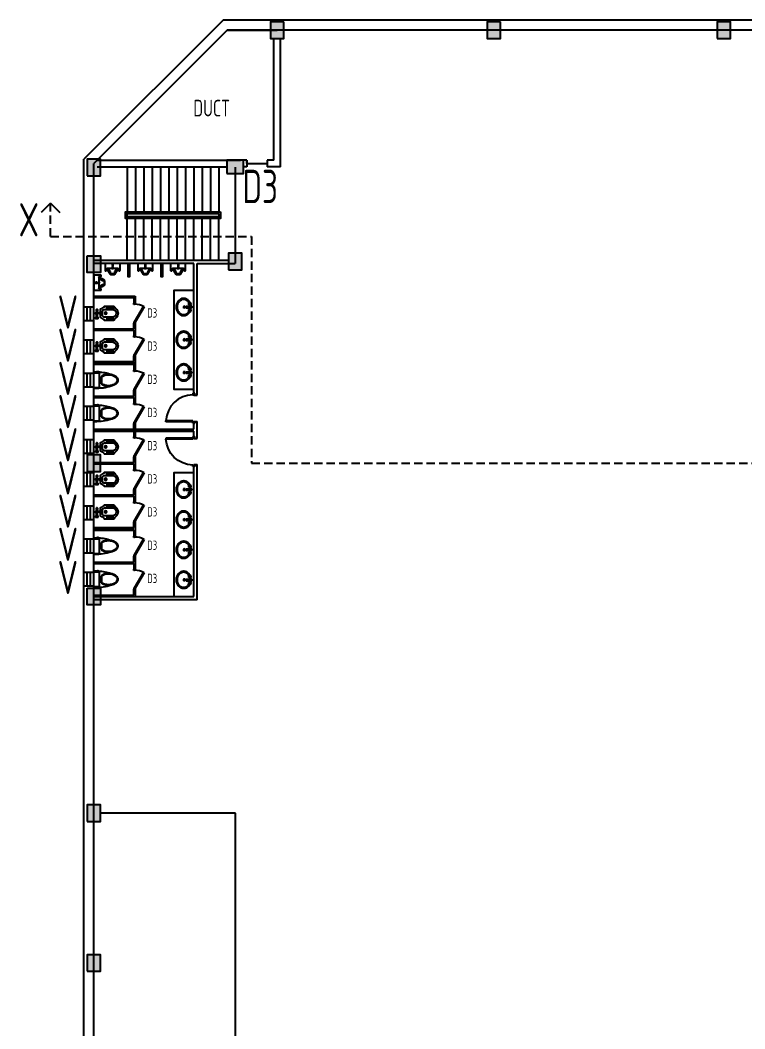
# Model space of a CAD drawing. Header units: millimetres. Extents: x 0 to 371, y 0 to 131.
# Drawn here: x 190.35 to 212.09, y 42.84 to 73.12 of the extents above; entities that cross this region are included whole.
import ezdxf

# ---------------------------------------------------------------- set-up
doc = ezdxf.new("R2010")
doc.units = ezdxf.units.MM
doc.linetypes.add('DASHDOT2', pattern=[0.5, 0.25, -0.125, 0, -0.125])
doc.linetypes.add('DASHED2', pattern=[0.375, 0.25, -0.125])
for name, color, linetype in [('COL_FILL', 8, 'Continuous'), ('COLUMN', 7, 'Continuous'), ('SANITARY', 151, 'Continuous'), ('STAIR', 2, 'Continuous'), ('WALL', 7, 'Continuous'), ('WINDOW', 2, 'Continuous')]:
    doc.layers.add(name, color=color, linetype=linetype)
doc.styles.add('YQ_DIM', font='SUPEROS.SHX', dxfattribs={"width": 0.8, "bigfont": 'HZDX.SHX'})
doc.styles.add('YQ_TEXT', font='SUPEROS.SHX', dxfattribs={"width": 0.8, "bigfont": 'HZDX.SHX'})

# ---------------------------------------------------------------- blocks, each defined once
blk = doc.blocks.new('yq_matong_01')
for p, q in [((0, 201), (0, -201)), ((20, 221), (139, 221)), ((216, 91), (238, 91)), ((216, 61), (238, 61)), ((223, 61), (223, -61)), ((238, 104), (238, -104)), ((252, 138), (252, 114)), ((20, -221), (139, -221)), ((97, -221), (97, -226)), ((97, -226), (132, -226)), ((132, -221), (132, -226)), ((216, -61), (238, -61)), ((216, -91), (238, -91)), ((252, -114), (252, -138))]:
    blk.add_line(p, q)
for centre, radius, start, end in [((55, 202), 54.8, 117.322, 181.8992), ((20, 201), 20, 90, 180), ((64, -1165), 1417, 71.4068, 91.3856), ((139, 201), 20, 2.3063, 90), ((217, 161), 83.2, 95.4963, 139.9324), ((-4840, 0), 5003, 357.6937, 2.3063), ((216, 76), 15, 90, 270), ((357, -47), 193, 123.2779, 128.1384), ((407, -123), 283, 105.2088, 123.2779), ((407, -123), 303, 105.2088, 120.5699), ((439, -242), 427, 74.7912, 105.2088), ((439, -242), 407, 74.7912, 105.2088), ((471, -123), 283, 56.7221, 74.7912), ((471, -123), 303, 56.7221, 74.7912), ((521, -47), 193, 32.2565, 56.7221), ((521, -47), 213, 32.2565, 56.7221), ((596, 0), 104, 360, 32.2565), ((596, 0), 124, 360, 32.2565), ((51, -204), 51.4, 175.687, 245.0918), ((20, -201), 20, 180, 270), ((64, 1165), 1417, 268.6144, 271.2036), ((157, -247), 63.1, 159.6834, 188.4939), ((114, -226), 37, 237.5287, 304.2772), ((72, -247), 63.1, 352.0944, 20.3166), ((64, 1165), 1417, 272.8967, 288.5932), ((139, -201), 20, 270, 357.6937), ((217, -161), 83.2, 220.0676, 264.5037), ((216, -76), 15, 90, 270), ((357, 47), 193, 231.8616, 236.7221), ((407, 123), 283, 236.7221, 254.7912), ((407, 123), 303, 239.4301, 254.7912), ((439, 242), 427, 254.7912, 285.2088), ((439, 242), 407, 254.7912, 285.2088), ((471, 123), 283, 285.2088, 303.2779), ((471, 123), 303, 285.2088, 303.2779), ((521, 47), 193, 303.2779, 327.7435), ((521, 47), 213, 303.2779, 327.7435), ((596, 0), 104, 327.7435, 360), ((596, 0), 124, 327.7435, 360)]:
    blk.add_arc(centre, radius, start, end)
blk = doc.blocks.new('yq_ctool_01')
blk.add_lwpolyline([(516, 177, 0.087396), (30, 251, 0.289473), (0, 201), (0, -201, 0.312446), (30, -251, 0.011298), (94, -251, 0.022445), (94, -257, 0.29977), (135, -256, 0.02582), (135, -250, 0.068596), (516, -177, 0.021224), (551, -169, 0.079005), (638, -130, 0.107159), (701, -66, 0.141682), (720, 0, 0.141682), (701, 66, 0.107159), (638, 130, 0.079005), (551, 169, 0.021224)], format="xyb", close=True)
blk.add_blockref('yq_matong_01', (0, 0))
blk = doc.blocks.new('yq_wcdoor_01')
for p, q in [((-0.435, 0.03), (-0.5, 0.03)), ((-0.45, 0), (-0.435, 0)), ((-0.45, -0.03), (-0.45, 0)), ((-0.435, 0), (-0.435, 0.03)), ((0.435, 0), (0.435, 0.03)), ((0.435, 0.03), (0.5, 0.03)), ((0.435, 0), (0.45, 0)), ((0.45, -0.03), (0.45, 0)), ((-0.45, -0.03), (-0.5, -0.03)), ((-0.435, -0.004), (-0.45, -0.03)), ((0.329, -0.48), (-0.45, -0.03)), ((-0.435, -0.004), (0.344, -0.454)), ((0.329, -0.48), (0.344, -0.454)), ((0.5, -0.03), (0.45, -0.03))]:
    blk.add_line(p, q)
blk.add_lwpolyline([(0.344, -0.454, 0.121959), (0.45, -0.03)], format="xyb")
blk = doc.blocks.new('DR_D01')
for p, q in [((-0.45, 0.93), (-0.42, 0.93)), ((-0.45, 0.03), (-0.45, 0.93)), ((-0.42, 0.03), (-0.42, 0.93)), ((-0.5, 0.03), (-0.42, 0.03)), ((-0.5, 0.03), (-0.5, -0.03)), ((-0.45, 0.03), (-0.45, 0)), ((-0.45, 0), (-0.435, 0)), ((-0.435, 0), (-0.435, -0.03)), ((0.435, 0), (0.435, -0.03)), ((0.45, 0), (0.435, 0)), ((0.45, 0.03), (0.45, 0)), ((0.5, 0.03), (0.45, 0.03)), ((0.5, -0.03), (0.5, 0.03)), ((-0.435, -0.03), (-0.5, -0.03)), ((0.435, -0.03), (0.5, -0.03))]:
    blk.add_line(p, q)
blk.add_arc((-0.46, 0.021), 0.91, 0.5915, 87.4664)
blk = doc.blocks.new('yq_urinal_01')
blk.add_lwpolyline([(325, -67), (247, -119), (202, -154, 0.464791), (204, -185), (210, -185, -0.414214), (220, -195), (220, -215, -0.414214), (210, -225), (0, -225), (0, 225), (210, 225, -0.414214), (220, 215), (220, 195, -0.414214), (210, 185), (204, 185, 0.464791), (202, 154), (247, 119), (325, 67, -0.253068), (330, 59), (330, 0), (330, -59)], format="xyb", close=True)
for points in [[(0, 10), (59, 10)], [(45, 0), (103, 0)], [(74, -22), (74, 22)], [(89, 10), (110, 10)], [(110, -10), (110, 10)], [(110, 4), (117, 4)], [(117, 10), (121, 10)], [(117, 4), (117, 10)], [(121, -10), (121, 10)], [(150, -165), (150, 165)], [(170, 185), (204, 185)], [(0, -10), (59, -10)], [(89, -10), (110, -10)], [(110, -4), (117, -4)], [(117, -4), (117, -10)], [(117, -10), (121, -10)], [(170, -185), (204, -185)]]:
    blk.add_lwpolyline(points)
for points in [[(170, 185, 0.414214), (150, 165, 0.414214)], [(150, -126), (263, -62), (302, -55, 0.357383), (310, -45), (310, 0), (310, 45, 0.357383), (302, 55), (263, 62), (150, 126)], [(150, -25, 0.623567), (150, 25, 0.623567)], [(150, -13, 0.433978), (150, 13, 0.433978)], [(150, -165, 0.414214), (170, -185, 0.414214)]]:
    blk.add_lwpolyline(points, format="xyb")
for radius in [18.3, 7.07]:
    blk.add_circle((74, 0), radius)
blk = doc.blocks.new('yq_sink_01')
for p, q in [((183, 24), (20, 24)), ((20, 24), (20, -24)), ((183, 24), (183, -24)), ((183, -24), (20, -24))]:
    blk.add_line(p, q)
at = {"linetype": 'DASHDOT2'}
for p, q in [((131, 97), (26, 97)), ((69, 24), (69, 158)), ((236, 48), (236, -48)), ((278, 0), (26, 0)), ((131, -97), (26, -97)), ((69, -24), (69, -158))]:
    blk.add_line(p, q, dxfattribs=at)
for centre, radius in [((69, 95), 33.5), ((69, 95), 23.9), ((236, 1), 23.9), ((69, -95), 33.5), ((69, -95), 23.9)]:
    blk.add_circle(centre, radius)
for centre, radius, start, end in [((366, 1), 326, 167.8612, 192.4926), ((312, 19), 269, 140.9541, 156.021), ((366, 1), 296, 168.0916, 192.4003), ((312, 19), 239, 140.9541, 155.6677), ((277, 47), 224, 117.0522, 140.9541), ((277, 47), 195, 117.0522, 140.9541), ((255, 91), 176, 62.9478, 117.0522), ((255, 91), 146, 62.9478, 117.0522), ((233, 47), 195, 39.0459, 62.9478), ((233, 47), 224, 39.0459, 62.9478), ((199, 19), 239, 18.571, 39.0459), ((199, 19), 269, 18.571, 39.0459), ((145, 1), 296, 0, 18.571), ((145, 1), 296, 341.429, 360), ((145, 1), 326, 360, 18.571), ((145, 1), 326, 341.429, 360), ((312, -17), 269, 204.5507, 219.0459), ((312, -17), 239, 204.736, 219.0459), ((277, -45), 224, 219.0459, 242.9478), ((277, -45), 195, 219.0459, 242.9478), ((255, -88), 176, 242.9478, 297.0522), ((255, -88), 146, 242.9478, 297.0522), ((233, -45), 195, 297.0522, 320.9541), ((233, -45), 224, 297.0522, 320.9541), ((199, -17), 239, 320.9541, 341.429), ((199, -17), 269, 320.9541, 341.429)]:
    blk.add_arc(centre, radius, start, end)
blk = doc.blocks.new('squat-02')
at = {"linetype": 'Continuous'}
for p, q in [((45, 16), (41, 13)), ((41, 13), (41, -11)), ((48, 16), (45, 16)), ((48, -15), (48, 16)), ((74, 11), (48, 11)), ((185, 11), (111, 11)), ((45, -15), (41, -11)), ((48, -15), (45, -15)), ((74, -10), (48, -10)), ((86, -24), (81, -115)), ((100, -24), (105, -115)), ((185, -10), (111, -10))]:
    blk.add_line(p, q, dxfattribs=at)
for p, q in [((48, 11), (43, 11)), ((65, 119), (65, 165)), ((119, 119), (119, 165)), ((352, -44), (352, 45)), ((48, -10), (43, -10)), ((394, -1), (310, -1))]:
    blk.add_line(p, q)
for points in [[(60, 135), (60, 149), (0, 149), (0, 135)], [(100, 25), (100, 119), (84, 119), (84, 25)], [(202, -39), (202, 40), (185, 40), (185, -39)]]:
    blk.add_lwpolyline(points, close=True, dxfattribs=at)
for points in [[(124, 124), (124, 160, 0.414214), (119, 165), (65, 165, 0.414214), (60, 160), (60, 124, 0.414214), (65, 119), (119, 119, 0.414214)], [(595, -212, -0.060317), (658, -138, 0.237937), (728, 1, 0.237937), (657, 140, -0.060317), (595, 214, 0.252396), (591, 216), (321, 216, 0.25049), (317, 214, -0.174085), (206, 131, 0.330997), (202, 126), (202, -125, 0.330997), (206, -130, -0.174085), (317, -212, 0.309789), (322, -214), (591, -214)], [(552, 119), (323, 119, 0.414239), (258, 54), (258, -52, 0.414256), (323, -117), (558, -117, 0.999885)]]:
    blk.add_lwpolyline(points, format="xyb", close=True, dxfattribs=at)
for points in [[(106, 18), (106, 25), (80, 25), (80, 18)], [(106, -16), (106, -24), (80, -24), (80, -17)]]:
    blk.add_lwpolyline(points, dxfattribs=at)
for points in [[(398, 203), (398, 132, -0.414214), (393, 127), (393, 127, -0.414214), (388, 132), (388, 203, -0.414214), (393, 208), (393, 208, -0.414214)], [(388, 203, -0.414214), (393, 208), (393, 208, -0.414214), (398, 203), (398, 132, -0.414214), (393, 127), (393, 127, -0.414214), (388, 132)], [(418, 203), (418, 132, -0.414214), (413, 127), (413, 127, -0.414214), (408, 132), (408, 203, -0.414214), (413, 208), (413, 208, -0.414214)], [(438, 203), (438, 132, -0.414214), (433, 127), (433, 127, -0.414214), (428, 132), (428, 203, -0.414214), (433, 208), (433, 208, -0.414214)], [(458, 203), (458, 132, -0.414214), (453, 127), (453, 127, -0.414214), (448, 132), (448, 203, -0.414214), (453, 208), (453, 208, -0.414214)], [(478, 203), (478, 132, -0.414214), (473, 127), (473, 127, -0.414214), (468, 132), (468, 203, -0.414214), (473, 208), (473, 208, -0.414214)], [(498, 203), (498, 132, -0.414214), (493, 127), (493, 127, -0.414214), (488, 132), (488, 203, -0.414214), (493, 208), (493, 208, -0.414214)], [(518, 203), (518, 132, -0.414214), (513, 127), (513, 127, -0.414214), (508, 132), (508, 203, -0.414214), (513, 208), (513, 208, -0.414214)], [(538, 203), (538, 132, -0.414214), (533, 127), (533, 127, -0.414214), (528, 132), (528, 203, -0.414214), (533, 208), (533, 208, -0.414214)], [(558, 203), (558, 132, -0.414214), (553, 127), (553, 127, -0.414214), (548, 132), (548, 203, -0.414214), (553, 208), (553, 208, -0.414214)], [(578, 203), (578, 132, -0.414214), (573, 127), (573, 127, -0.414214), (568, 132), (568, 203, -0.414214), (573, 208), (573, 208, -0.414214)], [(398, -201), (398, -130, 0.414214), (393, -125), (393, -125, 0.414214), (388, -130), (388, -201, 0.414214), (393, -206), (393, -206, 0.414214)], [(418, -201), (418, -130, 0.414214), (413, -125), (413, -125, 0.414214), (408, -130), (408, -201, 0.414214), (413, -206), (413, -206, 0.414214)], [(438, -201), (438, -130, 0.414214), (433, -125), (433, -125, 0.414214), (428, -130), (428, -201, 0.414214), (433, -206), (433, -206, 0.414214)], [(458, -201), (458, -130, 0.414214), (453, -125), (453, -125, 0.414214), (448, -130), (448, -201, 0.414214), (453, -206), (453, -206, 0.414214)], [(478, -201), (478, -130, 0.414214), (473, -125), (473, -125, 0.414214), (468, -130), (468, -201, 0.414214), (473, -206), (473, -206, 0.414214)], [(498, -201), (498, -130, 0.414214), (493, -125), (493, -125, 0.414214), (488, -130), (488, -201, 0.414214), (493, -206), (493, -206, 0.414214)], [(518, -201), (518, -130, 0.414214), (513, -125), (513, -125, 0.414214), (508, -130), (508, -201, 0.414214), (513, -206), (513, -206, 0.414214)], [(538, -201), (538, -130, 0.414214), (533, -125), (533, -125, 0.414214), (528, -130), (528, -201, 0.414214), (533, -206), (533, -206, 0.414214)], [(558, -201), (558, -130, 0.414214), (553, -125), (553, -125, 0.414214), (548, -130), (548, -201, 0.414214), (553, -206), (553, -206, 0.414214)], [(578, -201), (578, -130, 0.414214), (573, -125), (573, -125, 0.414214), (568, -130), (568, -201, 0.414214), (573, -206), (573, -206, 0.414214)]]:
    blk.add_lwpolyline(points, format="xyb", close=True)
blk.add_circle((93, 1), 21.5, dxfattribs=at)
blk.add_circle((352, -1), 33.1)
for centre, start, end in [((62, 1), 151.0478, 209.0178), ((62, 21), 200.6201, 209.0178), ((62, -20), 151.0478, 159.4455)]:
    blk.add_arc(centre, 21.1, start, end)
blk.add_arc((93, -114), 12.3, 183.5246, 356.541, dxfattribs=at)
blk = doc.blocks.new('yq_matong_06')
blk.add_lwpolyline([(202, 39), (185, 39), (185, 10), (111, 10, 0.101622), (106, 17), (106, 24), (100, 24), (100, 119), (119, 119, 0.414214), (124, 124), (124, 159, 0.414214), (119, 164), (65, 164, 0.414214), (60, 159), (60, 148), (0, 148), (0, 135), (60, 135), (60, 124, 0.414214), (65, 119), (84, 119), (84, 24), (80, 24), (80, 17, 0.110094), (74, 10), (48, 10), (48, 15), (45, 15), (41, 12), (41, -12), (45, -15), (48, -15), (48, -10), (74, -10, 0.110094), (80, -17), (80, -24), (86, -24), (81, -115, 0.940841), (105, -115), (100, -24), (106, -24), (106, -17, 0.101622), (111, -10), (185, -10), (185, -39), (202, -39), (202, -126, 0.330997), (206, -130, -0.174085), (317, -213, 0.309789), (322, -215), (591, -215, 0.252404), (595, -212, -0.060317), (658, -139, 0.237937), (728, 0, 0.237937), (657, 140, -0.060317), (595, 213, 0.252396), (591, 215), (321, 215, 0.25049), (317, 213, -0.174085), (206, 131, 0.330997), (202, 126)], format="xyb", close=True)
blk.add_blockref('squat-02', (0, -1))
blk = doc.blocks.new('yq_ctool_06')
blk.add_lwpolyline([(202, 39), (185, 39), (185, 10), (111, 10, 0.101622), (106, 17), (106, 24), (100, 24), (100, 119), (119, 119, 0.414214), (124, 124), (124, 159, 0.414214), (119, 164), (65, 164, 0.414214), (60, 159), (60, 148), (0, 148), (0, 135), (60, 135), (60, 124, 0.414214), (65, 119), (84, 119), (84, 24), (80, 24), (80, 17, 0.110094), (74, 10), (48, 10), (48, 15), (45, 15), (41, 12), (41, -12), (45, -15), (48, -15), (48, -10), (74, -10, 0.110094), (80, -17), (80, -24), (86, -24), (81, -115, 0.940841), (105, -115), (100, -24), (106, -24), (106, -17, 0.101622), (111, -10), (185, -10), (185, -39), (202, -39), (202, -126, 0.330997), (206, -130, -0.174085), (317, -213, 0.309789), (322, -215), (591, -215, 0.252404), (595, -212, -0.060317), (658, -139, 0.237937), (728, 0, 0.237937), (657, 140, -0.060317), (595, 213, 0.252396), (591, 215), (321, 215, 0.25049), (317, 213, -0.174085), (206, 131, 0.330997), (202, 126)], format="xyb", close=True)
blk.add_blockref('yq_matong_06', (0, 0))

msp = doc.modelspace()

# ---------------------------------------------------------------- hatches: boundary and pattern name
at = {"layer": 'COL_FILL'}
h = msp.add_hatch(color=256, dxfattribs=at)
h.dxf.hatch_style = 1
h.paths.add_polyline_path([(198.2632, 73.0702), (197.8632, 73.0702), (197.8632, 72.5702), (198.2632, 72.5702)])
h = msp.add_hatch(color=256, dxfattribs=at)
h.dxf.hatch_style = 1
h.paths.add_polyline_path([(204.7622, 73.0702), (204.3622, 73.0702), (204.3622, 72.5702), (204.7622, 72.5702)])
h = msp.add_hatch(color=256, dxfattribs=at)
h.dxf.hatch_style = 1
h.paths.add_polyline_path([(211.2622, 72.5702), (211.6622, 72.5702), (211.6622, 73.0702), (211.2622, 73.0702)])
h = msp.add_hatch(color=256, dxfattribs=at)
h.dxf.hatch_style = 1
h.paths.add_polyline_path([(192.3622, 68.4445), (192.7622, 68.4445), (192.7622, 68.9445), (192.3622, 68.9445)])
h = msp.add_hatch(color=256, dxfattribs=at)
h.dxf.hatch_style = 1
h.paths.add_polyline_path([(196.5521, 68.5202), (197.0521, 68.5202), (197.0521, 68.9202), (196.5521, 68.9202)])
h = msp.add_hatch(color=256, dxfattribs=at)
h.dxf.hatch_style = 1
h.paths.add_polyline_path([(192.3622, 66.0461), (192.7622, 66.0461), (192.7622, 65.5461), (192.3622, 65.5461)])
h = msp.add_hatch(color=256, dxfattribs=at)
h.dxf.hatch_style = 1
h.paths.add_polyline_path([(196.6021, 65.6244), (197.0021, 65.6244), (197.0021, 66.1244), (196.6021, 66.1244)])
h = msp.add_hatch(color=256, dxfattribs=at)
h.dxf.hatch_style = 1
h.paths.add_polyline_path([(192.3622, 59.5702), (192.7622, 59.5702), (192.7622, 60.0702), (192.3622, 60.0702)])
h = msp.add_hatch(color=256, dxfattribs=at)
h.dxf.hatch_style = 1
h.paths.add_polyline_path([(192.3622, 56.0702), (192.7622, 56.0702), (192.7622, 55.5702), (192.3622, 55.5702)])
h = msp.add_hatch(color=256, dxfattribs=at)
h.dxf.hatch_style = 1
h.paths.add_polyline_path([(192.3622, 49.0702), (192.7622, 49.0702), (192.7622, 49.5702), (192.3622, 49.5702)])
h = msp.add_hatch(color=256, dxfattribs=at)
h.dxf.hatch_style = 1
h.paths.add_polyline_path([(192.3622, 44.5702), (192.7622, 44.5702), (192.7622, 45.0702), (192.3622, 45.0702)])

# ---------------------------------------------------------------- linework, layer by layer
for p, q in [((196.4379, 73.1202), (192.2622, 68.9445)), ((196.5622, 72.8202), (192.5622, 68.8202)), ((196.5622, 72.8202), (198.0622, 72.8202)), ((192.2622, 25.5202), (192.2622, 68.9445)), ((192.5622, 25.8202), (192.5622, 68.8202)), ((197.1521, 68.9202), (196.9622, 68.9202)), ((197.1521, 68.8202), (197.1521, 68.9202)), ((197.1521, 68.9202), (197.1521, 68.7202)), ((197.9622, 68.9202), (197.7625, 68.9202)), ((197.7625, 68.9202), (197.7625, 68.7202)), ((196.8021, 68.7111), (196.8021, 65.8202)), ((197.1521, 68.7202), (197.0521, 68.7202)), ((198.1622, 68.7202), (197.7625, 68.7202)), ((191.2622, 67.6299), (190.9793, 67.347)), ((191.2622, 67.6299), (191.545, 67.347)), ((192.5622, 65.9202), (195.6622, 65.9202)), ((195.5622, 65.8202), (192.5622, 65.8202)), ((195.5622, 61.8617), (195.5622, 65.8202)), ((195.6622, 65.9202), (196.6021, 65.9202)), ((195.6622, 65.8202), (196.8021, 65.8202)), ((195.6622, 61.8617), (195.6622, 65.8202)), ((192.5622, 64.5104), (192.2622, 64.5104)), ((192.5622, 64.0979), (192.2622, 64.0979)), ((192.5622, 63.5144), (192.2622, 63.5144)), ((192.5622, 63.1019), (192.2622, 63.1019)), ((192.5622, 62.5184), (192.2622, 62.5184)), ((192.5622, 62.1059), (192.2622, 62.1059)), ((195.5622, 61.8617), (195.6622, 61.8617)), ((192.5622, 61.5224), (192.2622, 61.5224)), ((192.5622, 61.1099), (192.2622, 61.1099)), ((195.5622, 60.8402), (195.5622, 61.0787)), ((195.5622, 61.0787), (195.6622, 61.0787)), ((195.6622, 60.5617), (195.6622, 61.0787)), ((192.5622, 60.8402), (195.5622, 60.8402)), ((192.5622, 60.7802), (195.5622, 60.7802)), ((195.5622, 60.5617), (195.5622, 60.7802)), ((195.5622, 60.5617), (195.6622, 60.5617)), ((192.5622, 60.5264), (192.2622, 60.5264)), ((192.5622, 60.1139), (192.2622, 60.1139)), ((195.5622, 55.8202), (195.5622, 59.7787)), ((195.5622, 59.7787), (195.6622, 59.7787)), ((195.6622, 55.7202), (195.6622, 59.7787)), ((192.5622, 59.5304), (192.2622, 59.5304)), ((192.5622, 59.1179), (192.2622, 59.1179)), ((192.5622, 58.5344), (192.2622, 58.5344)), ((192.5622, 58.1219), (192.2622, 58.1219)), ((192.5622, 57.5384), (192.2622, 57.5384)), ((192.5622, 57.1259), (192.2622, 57.1259)), ((192.5622, 56.5424), (192.2622, 56.5424)), ((192.5622, 56.1299), (192.2622, 56.1299)), ((192.5622, 55.8202), (195.5622, 55.8202)), ((195.6622, 55.7202), (192.5622, 55.7202)), ((196.8122, 49.3202), (192.7622, 49.3202)), ((196.8122, 30.0702), (196.8122, 49.3202))]:
    msp.add_line(p, q)
at = {"linetype": 'ByBlock'}
for p, q in [((253.6763, 73.1202), (196.4379, 73.1202)), ((253.5622, 72.8202), (196.5622, 72.8202))]:
    msp.add_line(p, q, dxfattribs=at)
at = {"color": 2}
msp.add_line((197.1521, 68.8202), (197.7625, 68.8202), dxfattribs=at)
at = {"linetype": 'DASHED2'}
for p, q in [((191.2622, 66.6299), (191.2622, 67.6299)), ((191.2622, 66.6299), (197.2939, 66.6299)), ((197.2939, 66.6299), (197.2939, 59.8202)), ((197.2939, 59.8202), (218.5622, 59.8202))]:
    msp.add_line(p, q, dxfattribs=at)
at = {"layer": 'COLUMN'}
for points in [[(198.2632, 73.0702), (197.8632, 73.0702), (197.8632, 72.5702), (198.2632, 72.5702)], [(204.7622, 73.0702), (204.3622, 73.0702), (204.3622, 72.5702), (204.7622, 72.5702)], [(211.2622, 72.5702), (211.6622, 72.5702), (211.6622, 73.0702), (211.2622, 73.0702)], [(192.3622, 68.4445), (192.7622, 68.4445), (192.7622, 68.9445), (192.3622, 68.9445)], [(196.5521, 68.5202), (197.0521, 68.5202), (197.0521, 68.9202), (196.5521, 68.9202)], [(192.3622, 66.0461), (192.7622, 66.0461), (192.7622, 65.5461), (192.3622, 65.5461)], [(196.6021, 65.6244), (197.0021, 65.6244), (197.0021, 66.1244), (196.6021, 66.1244)], [(192.3622, 59.5702), (192.7622, 59.5702), (192.7622, 60.0702), (192.3622, 60.0702)], [(192.3622, 56.0702), (192.7622, 56.0702), (192.7622, 55.5702), (192.3622, 55.5702)], [(192.3622, 49.0702), (192.7622, 49.0702), (192.7622, 49.5702), (192.3622, 49.5702)], [(192.3622, 44.5702), (192.7622, 44.5702), (192.7622, 45.0702), (192.3622, 45.0702)]]:
    msp.add_lwpolyline(points, close=True, dxfattribs=at)
at = {"layer": 'COLUMN', "color": 1}
msp.add_lwpolyline([(211.2622, 72.5702), (211.6622, 72.5702), (211.6622, 73.0702), (211.2622, 73.0702)], close=True, dxfattribs=at)
at = {"layer": 'SANITARY'}
for p, q in [((192.5622, 64.8322), (193.8022, 64.8322)), ((192.5622, 64.7922), (193.7622, 64.7922)), ((193.7622, 64.7922), (193.7622, 64.6222)), ((193.8022, 64.8322), (193.8022, 64.6222)), ((193.7622, 64.6222), (193.8022, 64.6222)), ((193.7622, 63.8522), (193.7622, 64.0222)), ((193.7622, 64.0222), (193.8022, 64.0222)), ((193.8022, 64.0222), (193.8022, 63.6422)), ((192.5622, 63.8522), (193.7622, 63.8522)), ((192.5622, 63.8122), (193.7622, 63.8122)), ((193.7622, 63.8122), (193.7622, 63.6422)), ((193.7622, 63.6422), (193.8022, 63.6422)), ((193.7622, 62.8722), (193.7622, 63.0422)), ((193.7622, 63.0422), (193.8022, 63.0422)), ((193.8022, 63.0422), (193.8022, 62.6142)), ((192.5622, 62.8722), (193.7622, 62.8722)), ((192.5622, 62.8322), (193.8022, 62.8322)), ((192.5622, 62.8322), (193.8022, 62.8322)), ((192.5622, 62.7922), (193.7622, 62.7922)), ((193.7622, 62.7922), (193.7622, 62.6142)), ((193.7622, 62.6142), (193.8022, 62.6142)), ((192.5622, 61.8362), (193.7622, 61.8362)), ((192.5622, 61.7962), (193.7622, 61.7962)), ((193.7622, 61.8362), (193.7622, 62.0142)), ((193.7622, 62.0142), (193.8022, 62.0142)), ((193.7622, 61.7962), (193.7622, 61.6182)), ((193.8022, 62.0142), (193.8022, 61.6182)), ((193.7622, 61.6182), (193.8022, 61.6182)), ((193.7622, 60.8402), (193.7622, 61.0182)), ((193.7622, 61.0182), (193.8022, 61.0182)), ((193.8022, 61.0182), (193.8022, 60.8402)), ((193.7622, 60.7802), (193.7622, 60.6122)), ((193.7622, 60.6122), (193.8022, 60.6122)), ((193.8022, 60.7802), (193.8022, 60.6122)), ((193.7622, 59.8442), (193.7622, 60.0122)), ((193.7622, 60.0122), (193.8022, 60.0122)), ((193.8022, 60.0122), (193.8022, 59.6362)), ((192.5622, 59.8442), (193.7622, 59.8442)), ((192.5622, 59.8042), (193.7622, 59.8042)), ((193.7622, 59.8042), (193.7622, 59.6362)), ((193.7622, 59.6362), (193.8022, 59.6362)), ((192.5622, 58.8682), (193.7622, 58.8682)), ((192.5622, 58.8282), (193.7622, 58.8282)), ((193.7622, 58.8682), (193.7622, 59.0362)), ((193.7622, 59.0362), (193.8022, 59.0362)), ((193.7622, 58.8282), (193.7622, 58.6602)), ((193.8022, 59.0362), (193.8022, 58.6602)), ((193.7622, 58.6602), (193.8022, 58.6602)), ((192.5622, 57.8922), (193.7622, 57.8922)), ((192.5622, 57.8522), (193.7622, 57.8522)), ((193.7622, 57.8922), (193.7622, 58.0602)), ((193.7622, 58.0602), (193.8022, 58.0602)), ((193.8022, 58.0602), (193.8002, 57.6342)), ((192.5622, 57.8122), (193.7622, 57.8122)), ((193.7622, 57.8122), (193.7622, 57.6342)), ((193.7622, 57.6342), (193.8022, 57.6342)), ((193.7622, 56.8562), (193.7622, 57.0342)), ((193.7622, 57.0342), (193.8022, 57.0342)), ((193.8022, 57.0342), (193.8022, 56.6382)), ((192.5622, 56.8562), (193.7622, 56.8562)), ((192.5622, 56.8162), (193.7622, 56.8162)), ((193.7622, 56.8162), (193.7622, 56.6382)), ((193.7622, 56.6382), (193.8022, 56.6382)), ((193.7622, 55.8602), (193.7622, 56.0382)), ((193.7622, 56.0382), (193.8022, 56.0382)), ((193.8022, 56.0382), (193.8022, 55.8202)), ((192.5622, 55.8602), (193.7622, 55.8602)), ((192.5622, 55.8202), (192.7622, 55.8202))]:
    msp.add_line(p, q, dxfattribs=at)
for points in [[(193.6338, 65.8202), (193.6338, 65.4202), (193.5938, 65.4202), (193.5938, 65.8202)], [(194.618, 65.8202), (194.618, 65.4202), (194.578, 65.4202), (194.578, 65.8202)], [(195.5622, 65.0088), (194.9622, 65.0088), (194.9622, 62.0442), (195.5622, 62.0442)], [(195.5622, 59.5328), (194.9622, 59.5328), (194.9622, 55.8202)]]:
    msp.add_lwpolyline(points, dxfattribs=at)
at = {"layer": 'STAIR'}
for p, q in [((193.5622, 68.7202), (193.5622, 67.3702)), ((193.8122, 68.7202), (193.8122, 67.3702)), ((194.0622, 68.7202), (194.0622, 67.3702)), ((194.3122, 68.7202), (194.3122, 67.3702)), ((194.5622, 68.7202), (194.5622, 67.3702)), ((194.8122, 68.7202), (194.8122, 67.3702)), ((195.0622, 68.7202), (195.0622, 67.3702)), ((195.3122, 68.7202), (195.3122, 67.3702)), ((195.5622, 68.7202), (195.5622, 67.3702)), ((195.8122, 68.7202), (195.8122, 67.3702)), ((196.0622, 68.7202), (196.0622, 67.3702)), ((196.3122, 68.7202), (196.3122, 67.3702)), ((193.5622, 65.9202), (193.5622, 67.1702)), ((193.8122, 65.9202), (193.8122, 67.1702)), ((194.0622, 65.9202), (194.0622, 67.1702)), ((194.3122, 65.9202), (194.3122, 67.1702)), ((194.5622, 65.9202), (194.5622, 67.1702)), ((194.8122, 65.9202), (194.8122, 67.1702)), ((195.0622, 65.9202), (195.0622, 67.1702)), ((195.3122, 65.9202), (195.3122, 67.1702)), ((195.5622, 65.9202), (195.5622, 67.1702)), ((195.8122, 65.9202), (195.8122, 67.1702)), ((196.0622, 65.9202), (196.0622, 67.1702)), ((196.3122, 65.9202), (196.3122, 67.1702))]:
    msp.add_line(p, q, dxfattribs=at)
for points in [[(196.3622, 67.3702), (196.3622, 67.1702), (193.5122, 67.1702), (193.5122, 67.3702)], [(196.3122, 67.3202), (196.3122, 67.2202), (193.5622, 67.2202), (193.5622, 67.3202)]]:
    msp.add_lwpolyline(points, close=True, dxfattribs=at)
at = {"layer": 'WALL'}
for p, q in [((197.9622, 68.9202), (197.9632, 72.5702)), ((198.1622, 68.7202), (198.1632, 72.5702)), ((192.6622, 68.9202), (196.9622, 68.9202)), ((196.9622, 68.9202), (196.9622, 68.9111)), ((192.6622, 68.7202), (196.5521, 68.7202)), ((192.3622, 64.0979), (192.3622, 64.5104)), ((192.4622, 64.0979), (192.4622, 64.5104)), ((192.3622, 63.1019), (192.3622, 63.5144)), ((192.4622, 63.1019), (192.4622, 63.5144)), ((192.3622, 62.1059), (192.3622, 62.5184)), ((192.4622, 62.1059), (192.4622, 62.5184)), ((192.3622, 61.1099), (192.3622, 61.5224)), ((192.4622, 61.1099), (192.4622, 61.5224)), ((192.3622, 60.1139), (192.3622, 60.5264)), ((192.4622, 60.1139), (192.4622, 60.5264)), ((192.3622, 59.1179), (192.3622, 59.5304)), ((192.4622, 59.1179), (192.4622, 59.5304)), ((192.3622, 58.1219), (192.3622, 58.5344)), ((192.4622, 58.1219), (192.4622, 58.5344)), ((192.3622, 57.1259), (192.3622, 57.5384)), ((192.4622, 57.1259), (192.4622, 57.5384)), ((192.3622, 56.1299), (192.3622, 56.5424)), ((192.4622, 56.1299), (192.4622, 56.5424))]:
    msp.add_line(p, q, dxfattribs=at)

# ---------------------------------------------------------------- block references
at = {"layer": 'SANITARY'}
for name, p, xscale, yscale, zscale, rotation in [('yq_urinal_01', (193.1217, 65.8202), -0.001, 0.001, 0.001, 90), ('yq_urinal_01', (194.1059, 65.8202), -0.001, 0.001, 0.001, 90), ('yq_urinal_01', (195.0901, 65.8202), -0.001, 0.001, 0.001, 90), ('yq_urinal_01', (192.5622, 65.2404), -0.001, 0.001, 0.001, 180), ('yq_ctool_06', (192.5622, 64.3222), -0.001, 0.001, 0.001, 180), ('yq_wcdoor_01', (193.7822, 64.3222), -0.6, -0.6, 0.6, 270.000000000006), ('yq_wcdoor_01', (193.7822, 63.3422), -0.6, -0.6, 0.6, 270.000000000006), ('yq_ctool_06', (192.5622, 63.3422), -0.001, 0.001, 0.001, 180), ('yq_ctool_01', (192.5622, 62.3142), -0.001, 0.001, 0.001, 180), ('yq_wcdoor_01', (193.7822, 62.3142), -0.6, -0.6, 0.6, 270.000000000006), ('yq_ctool_01', (192.5622, 61.3182), -0.001, 0.001, 0.001, 180), ('yq_wcdoor_01', (193.7822, 61.3182), -0.6, -0.6, 0.6, 270.000000000006), ('yq_wcdoor_01', (193.7822, 60.3122), -0.6, -0.6, 0.6, 270.000000000006), ('yq_ctool_06', (192.5622, 60.3122), -0.001, 0.001, 0.001, 180), ('yq_ctool_06', (192.5622, 59.3362), -0.001, 0.001, 0.001, 180), ('yq_wcdoor_01', (193.7822, 59.3362), -0.6, -0.6, 0.6, 270.000000000006), ('yq_ctool_06', (192.5622, 58.3602), -0.001, 0.001, 0.001, 180), ('yq_wcdoor_01', (193.7822, 58.3602), -0.6, -0.6, 0.6, 270.000000000006), ('yq_ctool_01', (192.5622, 57.3342), -0.001, 0.001, 0.001, 180), ('yq_wcdoor_01', (193.7822, 57.3342), -0.6, -0.6, 0.6, 270.000000000006), ('yq_wcdoor_01', (193.7822, 56.3382), -0.6, -0.6, 0.6, 270.000000000006), ('yq_ctool_01', (192.5622, 56.3382), -0.001, 0.001, 0.001, 180)]:
    msp.add_blockref(name, p, dxfattribs=dict(at, xscale=xscale, yscale=yscale, zscale=zscale, rotation=rotation))
at = {"layer": 'SANITARY', "xscale": -0.001, "yscale": 0.001, "zscale": 0.001}
for p in [(195.5122, 64.5088), (195.5122, 63.5265), (195.5122, 62.5442), (195.5122, 59.0328), (195.5122, 58.1286), (195.5122, 57.2244), (195.5122, 56.3202)]:
    msp.add_blockref('yq_sink_01', p, dxfattribs=at)
at = {"layer": 'WINDOW', "xscale": -0.9, "zscale": 0.9}
for p, yscale, rotation in [((195.5622, 61.4702), -0.9, 270), ((195.5622, 60.1702), 0.9, 90)]:
    msp.add_blockref('DR_D01', p, dxfattribs=dict(at, yscale=yscale, rotation=rotation))

# ---------------------------------------------------------------- texts
at = {"color": 250, "width": 0.8}
for s, height, style, p in [('DUCT', 0.5, 'YQ_TEXT', (195.547, 70.2298)), ('D3', 1, 'YQ_DIM', (197.0191, 67.6291)), ('X', 1, 'YQ_DIM', (190.303, 66.6299)), ('V', 1, 'YQ_DIM', (191.4761, 63.8605)), ('D3', 0.27971, 'YQ_DIM', (194.1628, 64.1925)), ('V', 1, 'YQ_DIM', (191.4761, 62.8645)), ('D3', 0.27971, 'YQ_DIM', (194.1628, 63.1965)), ('V', 1, 'YQ_DIM', (191.4761, 61.8685)), ('D3', 0.27971, 'YQ_DIM', (194.1628, 62.2005)), ('V', 1, 'YQ_DIM', (191.4761, 60.8725)), ('D3', 0.27971, 'YQ_DIM', (194.1628, 61.2045)), ('V', 1, 'YQ_DIM', (191.4761, 59.8765)), ('D3', 0.27971, 'YQ_DIM', (194.1628, 60.2085)), ('V', 1, 'YQ_DIM', (191.4761, 58.8805)), ('D3', 0.27971, 'YQ_DIM', (194.1628, 59.2125)), ('V', 1, 'YQ_DIM', (191.4761, 57.8845)), ('D3', 0.27971, 'YQ_DIM', (194.1628, 58.2214)), ('V', 1, 'YQ_DIM', (191.4761, 56.8885)), ('D3', 0.27971, 'YQ_DIM', (194.1628, 57.2205)), ('V', 1, 'YQ_DIM', (191.4761, 55.8925)), ('D3', 0.27971, 'YQ_DIM', (194.1628, 56.2245))]:
    msp.add_text(s, height=height, dxfattribs=dict(at, style=style)).set_placement(p)

doc.saveas('drawing.dxf')
